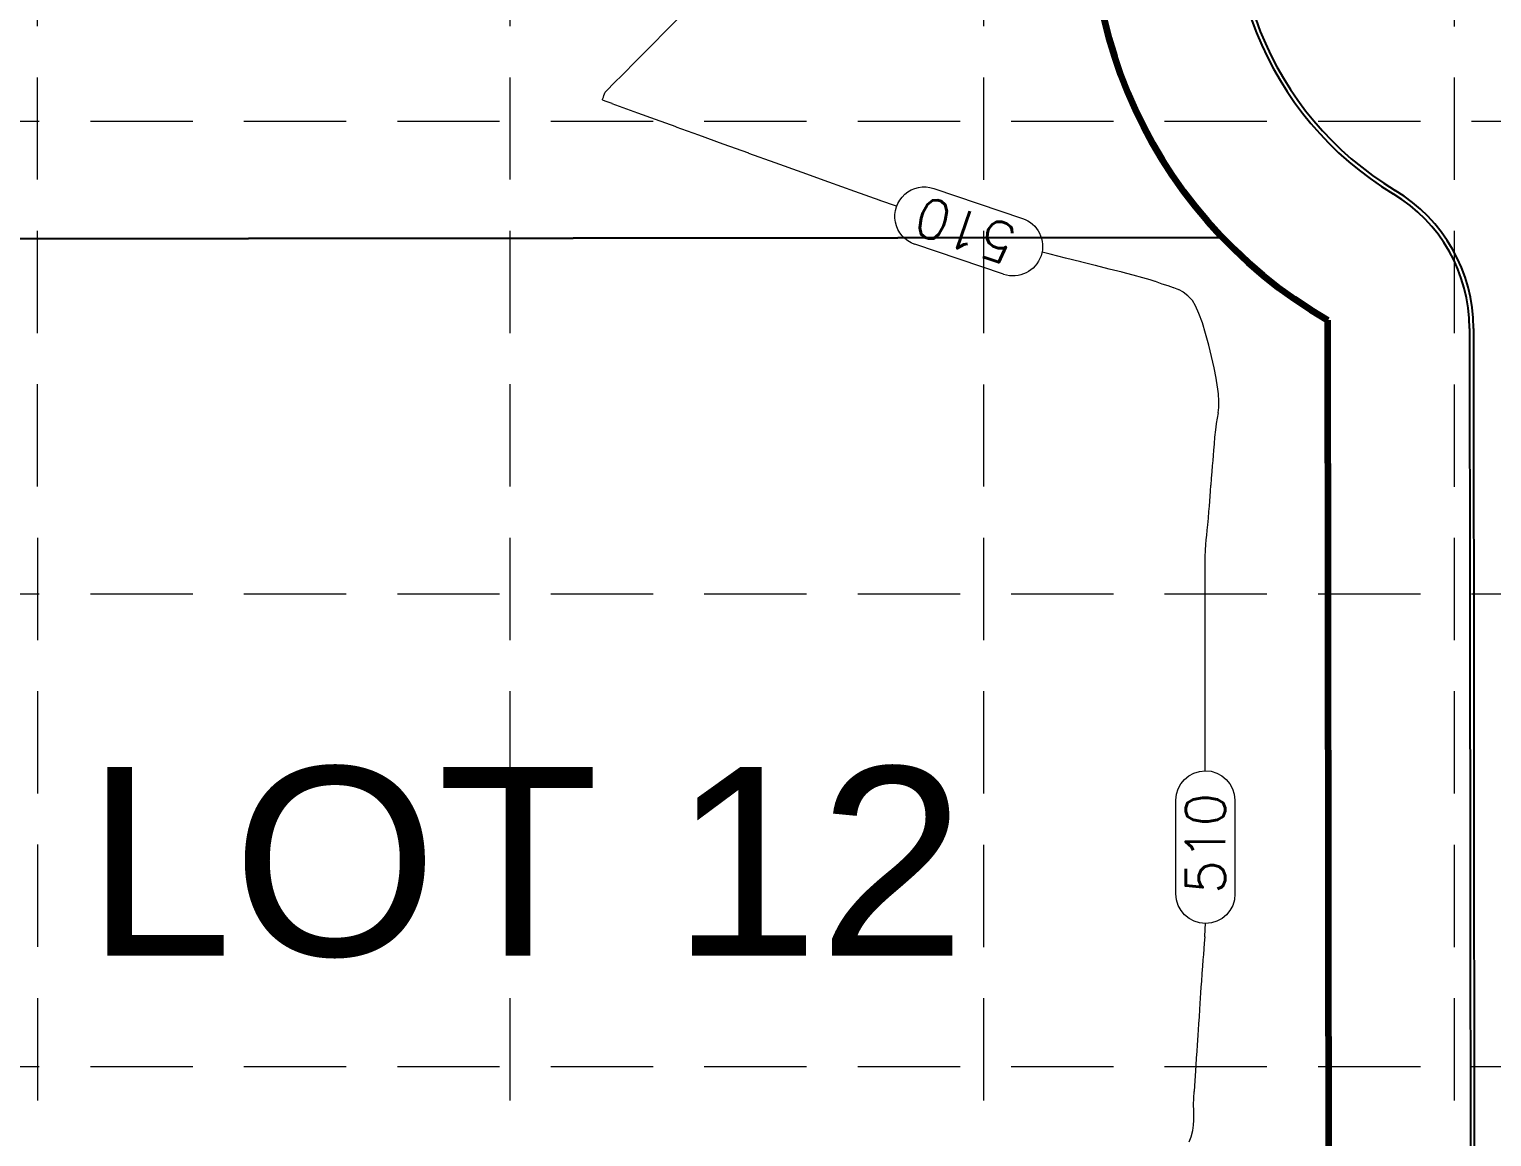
# Model space of a CAD drawing. Header units: feet. Extents: x -406 to 2003, y 7035 to 10885.
# Drawn here: x 137.1 to 322.9, y 9732 to 9872.7 of the extents above; entities that cross this region are included whole.
import ezdxf

# ---------------------------------------------------------------- set-up
doc = ezdxf.new("R2010")
doc.units = ezdxf.units.FT
doc.header["$LTSCALE"] = 40
doc.header["$MEASUREMENT"] = 0
doc.linetypes.add('HIDDEN', pattern=[0.375, 0.25, -0.125])
for name, color, linetype, lineweight in [('1 PROPOSED CONTOURS', 35, 'Continuous', 0), ('LOT NUMBERS', 3, 'Continuous', 35), ('right of way', 3, 'Continuous', 40), ('SILT FENCE', 200, 'Continuous', 100)]:
    doc.layers.add(name, color=color, linetype=linetype, lineweight=lineweight)
for name, color, linetype in [('GRID', 254, 'HIDDEN'), ('lots', 4, 'Continuous'), ('polys', 7, 'Continuous'), ('proposed pavement', 4, 'Continuous')]:
    doc.layers.add(name, color=color, linetype=linetype)
doc.styles.get("Standard").update_dxf_attribs({"font": 'ARIAL.TTF'})

msp = doc.modelspace()

# ---------------------------------------------------------------- linework, layer by layer
at = {"layer": '1 PROPOSED CONTOURS', "color": 35, "extrusion": (0.708005, -0.706207, 0), "elevation": -6817.69}
msp.add_lwpolyline([(7144.06, 510), (7147.45, 510)], dxfattribs=at)
at = {"layer": '1 PROPOSED CONTOURS', "color": 35, "extrusion": (0.708171, -0.706041, 0), "elevation": -6816.01}
msp.add_lwpolyline([(7142.57, 510), (7145.66, 510)], dxfattribs=at)
at = {"layer": '1 PROPOSED CONTOURS', "color": 35, "extrusion": (0.708459, -0.705752, 0), "elevation": -6813.1}
msp.add_lwpolyline([(7142.65, 510), (7145.35, 510)], dxfattribs=at)
at = {"layer": '1 PROPOSED CONTOURS', "color": 35, "elevation": 510}
for points in [[(212.56, 9867.04), (214.14, 9868.63)], [(210.19, 9864.51), (210.3, 9864.75)], [(210.58, 9865.04), (211.35, 9865.82)], [(209.99, 9863.73), (209.98, 9863.74)], [(210.01, 9863.94), (210.08, 9864.11)], [(216.7, 9861.25), (214.44, 9862.08)], [(225.27, 9858.14), (222.17, 9859.26)], [(235.3, 9854.53), (231.9, 9855.75)], [(238.7, 9853.31), (235.3, 9854.53)], [(247.32, 9850.24), (245.21, 9850.99)], [(268.78, 9843.64), (266.84, 9844.13)], [(270.71, 9843.16), (268.78, 9843.64)], [(278.62, 9841.14), (277.4, 9841.47)], [(281.07, 9840.35), (280.2, 9840.66)], [(284.32, 9838.87), (283.75, 9839.32)], [(284.9, 9838.26), (284.32, 9838.87)], [(285.31, 9837.59), (284.9, 9838.26)], [(286.17, 9835.42), (285.74, 9836.62)], [(286.59, 9834.06), (286.17, 9835.42)], [(287.91, 9828.4), (287.66, 9829.71)], [(288.1, 9827.27), (287.91, 9828.4)], [(288.27, 9825.47), (288.22, 9826.4)], [(288.26, 9824.68), (288.27, 9825.47)], [(288.2, 9823.98), (288.26, 9824.68)], [(287.87, 9821.84), (287.98, 9822.61)], [(287.64, 9819.25), (287.7, 9820.01)], [(287.7, 9820.01), (287.77, 9820.92)], [(287.53, 9817.93), (287.58, 9818.57)], [(287.58, 9818.57), (287.64, 9819.25)], [(287.35, 9815.65), (287.42, 9816.53)], [(287.22, 9814.04), (287.27, 9814.78)], [(287.16, 9813.4), (287.22, 9814.04)], [(286.53, 9805.05), (286.54, 9805.71)], [(286.54, 9805.71), (286.58, 9806.55)], [(286.51, 9799.72), (286.52, 9801.98)], [(286.53, 9787.47), (286.52, 9790.87)], [(286.53, 9783.96), (286.53, 9787.47)], [(286.5, 9757.41), (286.54, 9758.39)], [(286.09, 9751.78), (286.16, 9752.72)], [(285.63, 9744.92), (285.68, 9745.59)], [(285.68, 9745.59), (285.73, 9746.35)], [(285.44, 9741.99), (285.5, 9742.87)], [(285.33, 9740.38), (285.38, 9741.11)], [(285.2, 9738.47), (285.24, 9739.11)], [(285.24, 9739.11), (285.29, 9739.73)], [(285.1, 9736.91), (285.15, 9737.76)], [(285.09, 9734.71), (285.07, 9735.34)], [(285.09, 9734.11), (285.09, 9734.71)], [(284.49, 9731.36), (284.77, 9732)]]:
    msp.add_lwpolyline(points, dxfattribs=at)
at = {"layer": '1 PROPOSED CONTOURS', "color": 35, "extrusion": (0.709909, -0.704294, 0), "elevation": -6798.4}
msp.add_lwpolyline([(7152.69, 510), (7154.4, 510)], dxfattribs=at)
at = {"layer": '1 PROPOSED CONTOURS', "color": 35, "extrusion": (0.964029, -0.265798, 0), "elevation": -2419.34}
msp.add_lwpolyline([(9565.32, 510), (9565.54, 510)], dxfattribs=at)
at = {"layer": '1 PROPOSED CONTOURS', "color": 35, "extrusion": (0.722675, -0.691188, 0), "elevation": -6666.42}
msp.add_lwpolyline([(7274.36, 510), (7274.77, 510)], dxfattribs=at)
at = {"layer": '1 PROPOSED CONTOURS', "color": 35, "extrusion": (-0.92936, 0.369174, 0), "elevation": 3446.34}
msp.add_lwpolyline([(-9244.57, 510), (-9244.68, 510)], dxfattribs=at)
at = {"layer": '1 PROPOSED CONTOURS', "color": 35, "extrusion": (0.999997, 0.002565, 0), "elevation": 235.26}
msp.add_lwpolyline([(9863.2, 510), (9863.27, 510)], dxfattribs=at)
at = {"layer": '1 PROPOSED CONTOURS', "color": 35, "extrusion": (0.935506, 0.353312, 0), "elevation": 3681.41}
msp.add_lwpolyline([(9153.39, 510), (9153.43, 510)], dxfattribs=at)
at = {"layer": '1 PROPOSED CONTOURS', "color": 35, "extrusion": (0.382174, 0.92409, 0), "elevation": 9195.23}
msp.add_lwpolyline([(3575.5, 510), (3575.61, 510)], dxfattribs=at)
at = {"layer": '1 PROPOSED CONTOURS', "color": 35, "extrusion": (0.971164, -0.238413, 0), "elevation": -2147.71}
msp.add_lwpolyline([(9629.76, 510), (9629.95, 510)], dxfattribs=at)
at = {"layer": '1 PROPOSED CONTOURS', "color": 35, "extrusion": (0.359124, 0.93329, 0), "elevation": 9281.13}
msp.add_lwpolyline([(3345.85, 510), (3346.21, 510)], dxfattribs=at)
at = {"layer": '1 PROPOSED CONTOURS', "color": 35, "extrusion": (0.350592, 0.936528, 0), "elevation": 9311.28}
msp.add_lwpolyline([(3260.21, 510), (3261.01, 510)], dxfattribs=at)
at = {"layer": '1 PROPOSED CONTOURS', "color": 35, "extrusion": (0.346461, 0.938064, 0), "elevation": 9325.55}
msp.add_lwpolyline([(3217.64, 510), (3219.14, 510)], dxfattribs=at)
at = {"layer": '1 PROPOSED CONTOURS', "color": 35, "extrusion": (0.344223, 0.938888, 0), "elevation": 9333.2}
msp.add_lwpolyline([(3193.41, 510), (3195.39, 510)], dxfattribs=at)
at = {"layer": '1 PROPOSED CONTOURS', "color": 35, "extrusion": (0.341874, 0.939746, 0), "elevation": 9341.16}
msp.add_lwpolyline([(3164.9, 510), (3167.66, 510)], dxfattribs=at)
at = {"layer": '1 PROPOSED CONTOURS', "color": 35, "extrusion": (0.341076, 0.940036, 0), "elevation": 9343.84}
msp.add_lwpolyline([(3153.9, 510), (3156.96, 510)], dxfattribs=at)
at = {"layer": '1 PROPOSED CONTOURS', "color": 35, "extrusion": (0.339694, 0.940536, 0), "elevation": 9348.46}
msp.add_lwpolyline([(3133.41, 510), (3136.88, 510)], dxfattribs=at)
at = {"layer": '1 PROPOSED CONTOURS', "color": 35, "extrusion": (0.339014, 0.940781, 0), "elevation": 9350.72}
msp.add_lwpolyline([(3123.08, 510), (3126.65, 510)], dxfattribs=at)
at = {"layer": '1 PROPOSED CONTOURS', "color": 35, "extrusion": (0.336576, 0.941656, 0), "elevation": 9358.77}
msp.add_lwpolyline([(3088.08, 510), (3091.61, 510)], dxfattribs=at)
at = {"layer": '1 PROPOSED CONTOURS', "color": 35, "extrusion": (0.335477, 0.942049, 0), "elevation": 9362.37}
msp.add_lwpolyline([(3073.77, 510), (3077.16, 510)], dxfattribs=at)
at = {"layer": '1 PROPOSED CONTOURS', "color": 35, "linetype": 'Continuous', "elevation": 510}
for points in [[(252.05, 9852.51), (263.32, 9848.69)], [(260.92, 9841.59), (249.64, 9845.4)]]:
    msp.add_lwpolyline(points, dxfattribs=at)
at = {"layer": '1 PROPOSED CONTOURS', "color": 35, "extrusion": (0.247672, 0.968844, 0), "elevation": 9603.52}
msp.add_lwpolyline([(2179.59, 510), (2180.66, 510)], dxfattribs=at)
at = {"layer": '1 PROPOSED CONTOURS', "color": 35, "extrusion": (0.241805, 0.970325, 0), "elevation": 9616.52}
msp.add_lwpolyline([(2115.53, 510), (2117.45, 510)], dxfattribs=at)
at = {"layer": '1 PROPOSED CONTOURS', "color": 35, "extrusion": (0.242657, 0.970112, 0), "elevation": 9614.66}
msp.add_lwpolyline([(2122.15, 510), (2123.97, 510)], dxfattribs=at)
at = {"layer": '1 PROPOSED CONTOURS', "color": 35, "extrusion": (0.245278, 0.969453, 0), "elevation": 9608.89}
msp.add_lwpolyline([(2146.45, 510), (2148.12, 510)], dxfattribs=at)
at = {"layer": '1 PROPOSED CONTOURS', "color": 35, "extrusion": (0.250407, 0.968141, 0), "elevation": 9597.39}
msp.add_lwpolyline([(2195.81, 510), (2197.3, 510)], dxfattribs=at)
at = {"layer": '1 PROPOSED CONTOURS', "color": 35, "extrusion": (0.277146, 0.960828, 0), "elevation": 9532.86}
msp.add_lwpolyline([(2458.75, 510), (2459.73, 510)], dxfattribs=at)
at = {"layer": '1 PROPOSED CONTOURS', "color": 35, "extrusion": (0.315846, 0.948811, 0), "elevation": 9425.42}
msp.add_lwpolyline([(2842.28, 510), (2842.95, 510)], dxfattribs=at)
at = {"layer": '1 PROPOSED CONTOURS', "color": 35, "extrusion": (0.298648, 0.954363, 0), "elevation": 9475.21}
msp.add_lwpolyline([(2669.75, 510), (2670.55, 510)], dxfattribs=at)
at = {"layer": '1 PROPOSED CONTOURS', "color": 35, "extrusion": (0.306161, 0.95198, 0), "elevation": 9453.87}
msp.add_lwpolyline([(2743.63, 510), (2744.35, 510)], dxfattribs=at)
at = {"layer": '1 PROPOSED CONTOURS', "color": 35, "extrusion": (0.368142, 0.929769, 0), "elevation": 9252.84}
msp.add_lwpolyline([(3359.11, 510), (3359.79, 510)], dxfattribs=at)
at = {"layer": '1 PROPOSED CONTOURS', "color": 35, "extrusion": (0.480716, 0.876876, 0), "elevation": 8764.27}
msp.add_lwpolyline([(4481.1, 510), (4481.78, 510)], dxfattribs=at)
at = {"layer": '1 PROPOSED CONTOURS', "color": 35, "extrusion": (0.914907, 0.403664, 0), "elevation": 4232.12}
msp.add_lwpolyline([(8884.25, 510), (8885.31, 510)], dxfattribs=at)
at = {"layer": '1 PROPOSED CONTOURS', "color": 35, "extrusion": (0.965137, 0.261747, 0), "elevation": 2850.63}
msp.add_lwpolyline([(9414.69, 510), (9416.2, 510)], dxfattribs=at)
at = {"layer": '1 PROPOSED CONTOURS', "color": 35, "extrusion": (0.971458, 0.237213, 0), "elevation": 2611.21}
msp.add_lwpolyline([(9482.37, 510), (9483.88, 510)], dxfattribs=at)
at = {"layer": '1 PROPOSED CONTOURS', "color": 35, "extrusion": (0.976504, 0.215498, 0), "elevation": 2399.18}
msp.add_lwpolyline([(9536.76, 510), (9538.22, 510)], dxfattribs=at)
at = {"layer": '1 PROPOSED CONTOURS', "color": 35, "extrusion": (0.991751, 0.128179, 0), "elevation": 1545.38}
msp.add_lwpolyline([(9708.4, 510), (9709.28, 510)], dxfattribs=at)
at = {"layer": '1 PROPOSED CONTOURS', "color": 35, "extrusion": (-0.989288, 0.145975, 0), "elevation": 1148.94}
msp.add_lwpolyline([(-9760.14, 510), (-9760.82, 510)], dxfattribs=at)
at = {"layer": '1 PROPOSED CONTOURS', "color": 35, "extrusion": (-0.994488, 0.104846, 0), "elevation": 743.5}
msp.add_lwpolyline([(-9796.96, 510), (-9797.88, 510)], dxfattribs=at)
at = {"layer": '1 PROPOSED CONTOURS', "color": 35, "extrusion": (-0.986415, 0.164274, 0), "elevation": 1329.53}
msp.add_lwpolyline([(-9736.48, 510), (-9737.18, 510)], dxfattribs=at)
at = {"layer": '1 PROPOSED CONTOURS', "color": 35, "extrusion": (0.99673, -0.0808, 0), "elevation": -506.7}
for points in [[(9808.4, 510), (9809.07, 510)], [(9807.66, 510), (9808.4, 510)]]:
    msp.add_lwpolyline(points, dxfattribs=at)
at = {"layer": '1 PROPOSED CONTOURS', "color": 35, "extrusion": (0.99673, -0.080802, 0)}
for points, elevation in [([(9805.9, 510), (9806.78, 510)], -506.71), ([(9802.54, 510), (9803.26, 510)], -506.72)]:
    msp.add_lwpolyline(points, dxfattribs=dict(at, elevation=elevation))
at = {"layer": '1 PROPOSED CONTOURS', "color": 35, "extrusion": (-0.99673, 0.080803, 0), "elevation": 506.73}
msp.add_lwpolyline([(-9803.26, 510), (-9803.89, 510)], dxfattribs=at)
at = {"layer": '1 PROPOSED CONTOURS', "color": 35, "extrusion": (0.99673, -0.080803, 0), "elevation": -506.73}
msp.add_lwpolyline([(9803.89, 510), (9804.51, 510)], dxfattribs=at)
at = {"layer": '1 PROPOSED CONTOURS', "color": 35, "extrusion": (0.996273, -0.086256, 0), "elevation": -560.35}
msp.add_lwpolyline([(9797.93, 510), (9798.77, 510)], dxfattribs=at)
at = {"layer": '1 PROPOSED CONTOURS', "color": 35, "extrusion": (-0.99673, 0.080802, 0), "elevation": 506.71}
msp.add_lwpolyline([(-9801.69, 510), (-9802.54, 510)], dxfattribs=at)
at = {"layer": '1 PROPOSED CONTOURS', "color": 35, "extrusion": (-0.994916, 0.100706, 0), "elevation": 702.49}
msp.add_lwpolyline([(-9787.46, 510), (-9788.07, 510)], dxfattribs=at)
at = {"layer": '1 PROPOSED CONTOURS', "color": 35, "extrusion": (0.995372, -0.096101, 0), "elevation": -657.19}
msp.add_lwpolyline([(9791.22, 510), (9791.91, 510)], dxfattribs=at)
at = {"layer": '1 PROPOSED CONTOURS', "color": 35, "extrusion": (0.997855, -0.065462, 0), "elevation": -355.99}
msp.add_lwpolyline([(9804.28, 510), (9804.98, 510)], dxfattribs=at)
at = {"layer": '1 PROPOSED CONTOURS', "color": 35, "extrusion": (-0.996525, 0.083292, 0), "elevation": 531.24}
msp.add_lwpolyline([(-9797.04, 510), (-9797.66, 510)], dxfattribs=at)
at = {"layer": '1 PROPOSED CONTOURS', "color": 35, "extrusion": (0.995337, -0.09646, 0), "elevation": -660.73}
msp.add_lwpolyline([(9789.78, 510), (9790.36, 510)], dxfattribs=at)
at = {"layer": '1 PROPOSED CONTOURS', "color": 35, "extrusion": (-0.999981, 0.006244, 0), "elevation": -225.3}
msp.add_lwpolyline([(-9805.38, 510), (-9806.64, 510)], dxfattribs=at)
at = {"layer": '1 PROPOSED CONTOURS', "color": 35, "extrusion": (0.999997, -0.00251, 0), "elevation": 261.92}
msp.add_lwpolyline([(9802.67, 510), (9804.47, 510)], dxfattribs=at)
at = {"layer": '1 PROPOSED CONTOURS', "color": 35, "extrusion": (-1, -0.000354106, 0), "elevation": -289.98}
msp.add_lwpolyline([(-9796.96, 510), (-9799.61, 510)], dxfattribs=at)
at = {"layer": '1 PROPOSED CONTOURS', "color": 35, "extrusion": (0.999999, 0.001007, 0), "elevation": 296.38}
msp.add_lwpolyline([(9793.8, 510), (9796.77, 510)], dxfattribs=at)
at = {"layer": '1 PROPOSED CONTOURS', "color": 35, "extrusion": (0.999999, 0.001426, 0), "elevation": 300.49}
msp.add_lwpolyline([(9790.45, 510), (9793.67, 510)], dxfattribs=at)
at = {"layer": '1 PROPOSED CONTOURS', "color": 35, "extrusion": (0.999998, 0.001889, 0), "elevation": 305.02}
msp.add_lwpolyline([(9779.85, 510), (9783.4, 510)], dxfattribs=at)
at = {"layer": '1 PROPOSED CONTOURS', "color": 35, "extrusion": (0.999998, 0.00185, 0), "elevation": 304.64}
msp.add_lwpolyline([(9777.96, 510), (9779.86, 510)], dxfattribs=at)
at = {"layer": '1 PROPOSED CONTOURS', "color": 35, "linetype": 'Continuous', "extrusion": (0.999999, 0.001071, 0)}
for points, elevation in [([(9762.54, 510), (9774.45, 510)], 293.27), ([(9774.45, 510), (9762.54, 510)], 300.77)]:
    msp.add_lwpolyline(points, dxfattribs=dict(at, elevation=elevation))
at = {"layer": '1 PROPOSED CONTOURS', "color": 35, "extrusion": (0.999877, -0.015696, 0), "elevation": 133.34}
msp.add_lwpolyline([(9761.69, 510), (9762.4, 510)], dxfattribs=at)
at = {"layer": '1 PROPOSED CONTOURS', "color": 35, "extrusion": (0.997615, -0.06902, 0), "elevation": -387.63}
msp.add_lwpolyline([(9752.37, 510), (9753.09, 510)], dxfattribs=at)
at = {"layer": '1 PROPOSED CONTOURS', "color": 35, "extrusion": (0.998517, -0.054438, 0), "elevation": -245.09}
msp.add_lwpolyline([(9757.72, 510), (9758.54, 510)], dxfattribs=at)
at = {"layer": '1 PROPOSED CONTOURS', "color": 35, "extrusion": (0.99651, -0.083479, 0), "elevation": -529}
msp.add_lwpolyline([(9744.32, 510), (9745.03, 510)], dxfattribs=at)
at = {"layer": '1 PROPOSED CONTOURS', "color": 35, "extrusion": (-0.99681, 0.079809, 0), "elevation": 493.11}
msp.add_lwpolyline([(-9746.91, 510), (-9747.6, 510)], dxfattribs=at)
at = {"layer": '1 PROPOSED CONTOURS', "color": 35, "extrusion": (0.99743, -0.071653, 0), "elevation": -413.39}
msp.add_lwpolyline([(9748.16, 510), (9749.11, 510)], dxfattribs=at)
at = {"layer": '1 PROPOSED CONTOURS', "color": 35, "extrusion": (0.996805, -0.079868, 0), "elevation": -493.7}
msp.add_lwpolyline([(9745.37, 510), (9746.17, 510)], dxfattribs=at)
at = {"layer": '1 PROPOSED CONTOURS', "color": 35, "extrusion": (-0.997754, 0.066988, 0), "elevation": 367.8}
for points in [[(-9747.55, 510), (-9748.25, 510)], [(-9746.2, 510), (-9746.88, 510)], [(-9746.88, 510), (-9747.55, 510)], [(-9734.99, 510), (-9735.71, 510)]]:
    msp.add_lwpolyline(points, dxfattribs=at)
at = {"layer": '1 PROPOSED CONTOURS', "color": 35, "extrusion": (0.997754, -0.066988, 0), "elevation": -367.8}
for points in [[(9748.25, 510), (9749.04, 510)], [(9745.42, 510), (9746.2, 510)], [(9738.35, 510), (9739.23, 510)], [(9736.96, 510), (9737.61, 510)]]:
    msp.add_lwpolyline(points, dxfattribs=at)
at = {"layer": '1 PROPOSED CONTOURS', "color": 35, "extrusion": (-0.997754, 0.066987, 0), "elevation": 367.79}
for points in [[(-9743.6, 510), (-9744.51, 510)], [(-9744.51, 510), (-9745.42, 510)], [(-9740.11, 510), (-9740.86, 510)]]:
    msp.add_lwpolyline(points, dxfattribs=at)
at = {"layer": '1 PROPOSED CONTOURS', "color": 35, "extrusion": (0.997754, -0.066986, 0), "elevation": -367.78}
msp.add_lwpolyline([(9740.86, 510), (9741.52, 510)], dxfattribs=at)
at = {"layer": '1 PROPOSED CONTOURS', "color": 35, "extrusion": (-0.997754, 0.066986, 0), "elevation": 367.78}
msp.add_lwpolyline([(-9741.52, 510), (-9742.16, 510)], dxfattribs=at)
at = {"layer": '1 PROPOSED CONTOURS', "color": 35, "extrusion": (-0.999192, 0.040194, 0), "elevation": 106.5}
msp.add_lwpolyline([(-9739.65, 510), (-9740.5, 510)], dxfattribs=at)
at = {"layer": '1 PROPOSED CONTOURS', "color": 35, "extrusion": (0.999972, 0.007429, 0), "elevation": 357.39}
msp.add_lwpolyline([(9732.96, 510), (9733.67, 510)], dxfattribs=at)
at = {"layer": '1 PROPOSED CONTOURS', "color": 35, "extrusion": (0.97296, -0.230972, 0), "elevation": -1970.76}
msp.add_lwpolyline([(9534.62, 510), (9535.45, 510)], dxfattribs=at)
at = {"layer": '1 PROPOSED CONTOURS', "color": 35, "extrusion": (-0.989667, 0.143382, 0), "elevation": 1113.5}
msp.add_lwpolyline([(-9673.1, 510), (-9673.79, 510)], dxfattribs=at)
at = {"layer": '1 PROPOSED CONTOURS', "color": 35, "extrusion": (-0.998502, 0.054714, 0), "elevation": 247.92}
msp.add_lwpolyline([(-9734.51, 510), (-9735.13, 510)], dxfattribs=at)
at = {"layer": '1 PROPOSED CONTOURS', "color": 35, "linetype": 'Continuous', "extrusion": (0, 0, -1)}
for centre, start, end in [((-250.84, 9848.95, -510), 288.6767, 108.6767), ((-262.12, 9845.14, -510), 108.6767, 288.6767), ((-286.55, 9774.76, -510), 359.9387, 179.9387), ((-286.57, 9762.86, -510), 179.9387, 359.9387)]:
    msp.add_arc(centre, 3.75, start, end, dxfattribs=at)
at = {"layer": 'GRID', "color": 252, "linetype": 'HIDDEN', "lineweight": 0, "ltscale": 1.3}
for p, q in [((138.61, 7338.12), (138, 10819.79)), ((198.2, 7338.12), (198.22, 10819.75)), ((258.44, 7338.11), (258.37, 10819.74)), ((318.13, 7338.1), (318.25, 10819.73)), ((-342.62, 9861.05), (1939.97, 9861.05)), ((-342.62, 9800.98), (1939.97, 9800.98)), ((-342.62, 9740.91), (1939.97, 9740.91))]:
    msp.add_line(p, q, dxfattribs=at)
at = {"layer": 'lots', "color": 7, "linetype": 'Continuous'}
msp.add_line((288.74, 9846.25), (-206.38, 9845.76), dxfattribs=at)
msp.add_line((288.74, 9846.25), (-206.38, 9845.76), dxfattribs=at)
at = {"layer": 'polys', "color": 7, "linetype": 'Continuous'}
for points in [[(-206.3, 10067.05), (-206.38, 9845.76), (288.74, 9846.25, -0.278209), (275.14, 9906.71)], [(-206.38, 9845.76), (-206.43, 9717.26), (302.24, 9717.76), (302.12, 9835.76, -0.071193), (288.74, 9846.25)]]:
    msp.add_lwpolyline(points, format="xyb", close=True, dxfattribs=at)
at = {"layer": 'proposed pavement', "color": 7, "linetype": 'Continuous'}
for p, q in [((320.12, 9834.71), (321.65, 8298.24)), ((320.62, 9834.71), (320.88, 9579.09))]:
    msp.add_line(p, q, dxfattribs=at)
for centre, radius, start, end in [((332.08, 9887.82), 42, 301.119, 238.9731), ((332.08, 9887.82), 41.5, 301.119, 238.9731), ((300.12, 9834.69), 20, 0.0569, 58.9731), ((300.12, 9834.69), 20.5, 0.0569, 58.9731)]:
    msp.add_arc(centre, radius, start, end, dxfattribs=at)
at = {"layer": 'right of way', "color": 7, "linetype": 'Continuous'}
msp.add_line((302.12, 9835.76), (303.63, 8317.83), dxfattribs=at)
msp.add_line((302.12, 9835.76), (303.63, 8317.83), dxfattribs=at)
msp.add_arc((332.07, 9887.75), 60, 300.0569, 240.0569, dxfattribs=at)
msp.add_arc((332.07, 9887.75), 60, 300.0569, 240.0569, dxfattribs=at)
at = {"layer": 'SILT FENCE', "color": 7, "linetype": 'Continuous'}
msp.add_line((303.63, 8317.83), (302.12, 9835.76), dxfattribs=at)
msp.add_arc((332.07, 9887.75), 60, 300.0569, 240.0569, dxfattribs=at)

# ---------------------------------------------------------------- texts
at = {"layer": '1 PROPOSED CONTOURS', "color": 35, "insert": (261.32, 9842.77, 510), "char_height": 5, "width": 17.8571, "attachment_point": 1, "rotation": 161.3233}
msp.add_mtext('\\Fsimplex.shx;\\W1.0000000000;\\T1.0000000000;\\o\\l510', dxfattribs=at)
at = {"layer": '1 PROPOSED CONTOURS', "color": 35, "linetype": 'Continuous', "insert": (284.07, 9762.85, 510), "char_height": 5, "width": 17.8571, "attachment_point": 1, "rotation": 90.0613}
msp.add_mtext('\\Fsimplex.shx;\\W1.0000000000;\\T1.0000000000;\\o\\l510', dxfattribs=at)
at = {"layer": 'LOT NUMBERS', "color": 7, "linetype": 'Continuous'}
msp.add_text('LOT 12', height=24, dxfattribs=at).set_placement((144.27, 9754.99))

doc.saveas('drawing.dxf')
